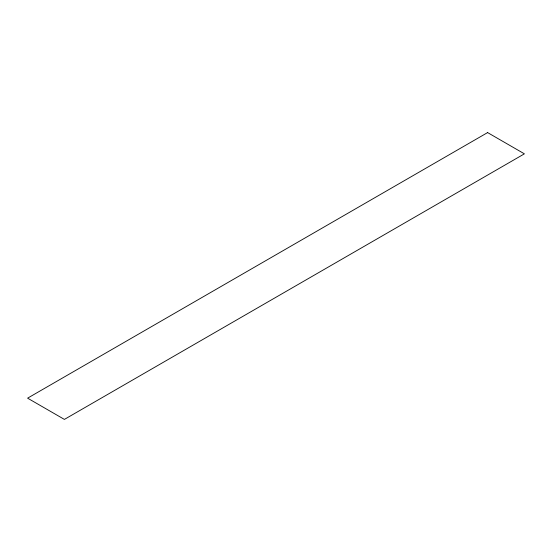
<?xml version="1.0" encoding="UTF-8"?>
<svg xmlns="http://www.w3.org/2000/svg" width="552" height="552" viewBox="0 0 552 552"><rect width="100%" height="100%" fill="white"/><g stroke="black" fill="none" stroke-linecap="round" stroke-linejoin="round"><path stroke-width="0.83" d="M487.602 132.59L27.6 398.164L64.398 419.41L524.4 153.835L487.602 132.59"/></g></svg>
